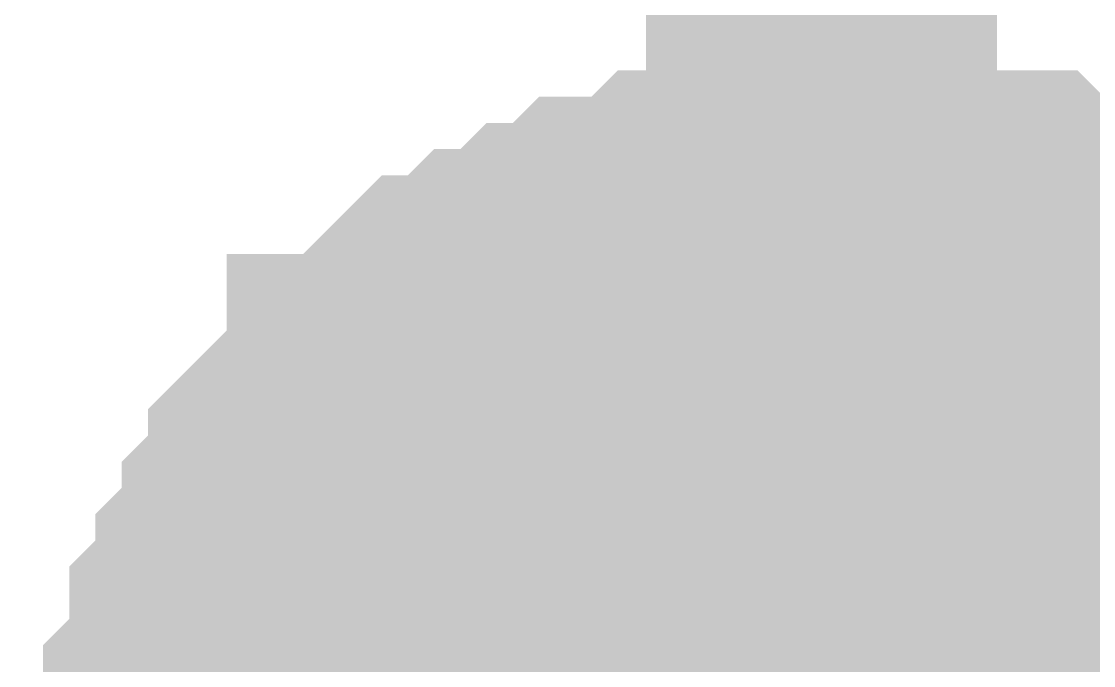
# Model space of a CAD drawing. Header units: millimetres. Extents: x 0 to 800, y 0 to 567.
# Drawn here: x 188.5 to 189.416, y 144.606 to 145.156 of the extents above; entities that cross this region are included whole.
import ezdxf

# ---------------------------------------------------------------- set-up
doc = ezdxf.new("R2010")
doc.units = ezdxf.units.MM
doc.layers.add('Sheet', color=255, linetype='Continuous')

msp = doc.modelspace()

# ---------------------------------------------------------------- linework, layer by layer
at = {"layer": 'Sheet'}
for points, const_width in [([(189.18378, 144.44964), (189.18378, 153.61074), (189.18378, 162.50305), (189.18378, 166.04205), (187.92942, 166.04205)], 0.29972), ([(188.6686, 144.44964), (188.6686, 144.47204), (188.6686, 144.49444), (188.6686, 144.53924), (188.6686, 144.56164), (188.691, 144.58404), (188.691, 144.60643), (188.691, 144.62883), (188.7134, 144.65123), (188.7134, 144.67363), (188.7358, 144.69603), (188.7358, 144.71843), (188.75819, 144.74083), (188.75819, 144.76323), (188.78059, 144.78562), (188.80299, 144.80802), (188.82539, 144.80802), (188.82539, 144.83042), (188.84779, 144.85282), (188.87019, 144.87522), (188.89259, 144.87522), (188.91499, 144.89762), (188.93739, 144.89762), (188.95979, 144.92002), (188.98219, 144.92002), (189.00459, 144.94242), (189.02698, 144.94242), (189.04938, 144.94242), (189.07178, 144.96481), (189.09418, 144.96481), (189.13898, 144.96481), (189.16138, 144.96481), (189.18378, 144.96481)], 0.29972), ([(188.6686, 144.44964), (188.6686, 144.47204), (188.6686, 144.49444), (188.6686, 144.53924), (188.6686, 144.56164), (188.691, 144.58404), (188.691, 144.60643), (188.691, 144.62883), (188.7134, 144.65123), (188.7134, 144.67363), (188.7358, 144.69603), (188.7358, 144.71843), (188.75819, 144.74083), (188.75819, 144.76323), (188.78059, 144.78562), (188.80299, 144.80802), (188.82539, 144.80802), (188.82539, 144.83042), (188.84779, 144.85282), (188.87019, 144.87522), (188.89259, 144.87522), (188.91499, 144.89762), (188.93739, 144.89762), (188.95979, 144.92002), (188.98219, 144.92002), (189.00459, 144.94242), (189.02698, 144.94242), (189.04938, 144.94242), (189.07178, 144.96481), (189.09418, 144.96481), (189.13898, 144.96481), (189.16138, 144.96481), (189.18378, 144.96481)], 0.29972), ([(188.6686, 144.44964), (188.6686, 144.47204), (188.6686, 144.49444), (188.6686, 144.53924), (188.6686, 144.56164), (188.691, 144.58404), (188.691, 144.60643), (188.691, 144.62883), (188.7134, 144.65123), (188.7134, 144.67363), (188.7358, 144.69603), (188.7358, 144.71843), (188.75819, 144.74083), (188.75819, 144.76323), (188.78059, 144.78562), (188.80299, 144.80802), (188.82539, 144.80802), (188.82539, 144.83042), (188.84779, 144.85282), (188.87019, 144.87522), (188.89259, 144.87522), (188.91499, 144.89762), (188.93739, 144.89762), (188.95979, 144.92002), (188.98219, 144.92002), (189.00459, 144.94242), (189.02698, 144.94242), (189.04938, 144.94242), (189.07178, 144.96481), (189.09418, 144.96481), (189.13898, 144.96481), (189.16138, 144.96481), (189.18378, 144.96481)], 0.29972), ([(188.6686, 144.44964), (188.6686, 144.47204), (188.6686, 144.49444), (188.6686, 144.53924), (188.6686, 144.56164), (188.691, 144.58404), (188.691, 144.60643), (188.691, 144.62883), (188.7134, 144.65123), (188.7134, 144.67363), (188.7358, 144.69603), (188.7358, 144.71843), (188.75819, 144.74083), (188.75819, 144.76323), (188.78059, 144.78562), (188.80299, 144.80802), (188.82539, 144.80802), (188.82539, 144.83042), (188.84779, 144.85282), (188.87019, 144.87522), (188.89259, 144.87522), (188.91499, 144.89762), (188.93739, 144.89762), (188.95979, 144.92002), (188.98219, 144.92002), (189.00459, 144.94242), (189.02698, 144.94242), (189.04938, 144.94242), (189.07178, 144.96481), (189.09418, 144.96481), (189.13898, 144.96481), (189.16138, 144.96481), (189.18378, 144.96481)], 0.29972), ([(188.6686, 144.44964), (188.6686, 144.47204), (188.6686, 144.49444), (188.6686, 144.53924), (188.6686, 144.56164), (188.691, 144.58404), (188.691, 144.60643), (188.691, 144.62883), (188.7134, 144.65123), (188.7134, 144.67363), (188.7358, 144.69603), (188.7358, 144.71843), (188.75819, 144.74083), (188.75819, 144.76323), (188.78059, 144.78562), (188.80299, 144.80802), (188.82539, 144.80802), (188.82539, 144.83042), (188.84779, 144.85282), (188.87019, 144.87522), (188.89259, 144.87522), (188.91499, 144.89762), (188.93739, 144.89762), (188.95979, 144.92002), (188.98219, 144.92002), (189.00459, 144.94242), (189.02698, 144.94242), (189.04938, 144.94242), (189.07178, 144.96481), (189.09418, 144.96481), (189.13898, 144.96481), (189.16138, 144.96481), (189.18378, 144.96481)], 0.29972), ([(188.6686, 144.44964), (188.6686, 144.47204), (188.6686, 144.49444), (188.6686, 144.53924), (188.6686, 144.56164), (188.691, 144.58404), (188.691, 144.60643), (188.691, 144.62883), (188.7134, 144.65123), (188.7134, 144.67363), (188.7358, 144.69603), (188.7358, 144.71843), (188.75819, 144.74083), (188.75819, 144.76323), (188.78059, 144.78562), (188.80299, 144.80802), (188.82539, 144.80802), (188.82539, 144.83042), (188.84779, 144.85282), (188.87019, 144.87522), (188.89259, 144.87522), (188.91499, 144.89762), (188.93739, 144.89762), (188.95979, 144.92002), (188.98219, 144.92002), (189.00459, 144.94242), (189.02698, 144.94242), (189.04938, 144.94242), (189.07178, 144.96481), (189.09418, 144.96481), (189.13898, 144.96481), (189.16138, 144.96481), (189.18378, 144.96481)], 0.29972), ([(188.7358, 144.44964), (188.7358, 144.47204), (188.7358, 144.49444), (188.7358, 144.53924), (188.7358, 144.56164), (188.75819, 144.58404), (188.75819, 144.60643), (188.75819, 144.62883), (188.78059, 144.65123), (188.78059, 144.67363), (188.80299, 144.69603), (188.80299, 144.71843), (188.82539, 144.74083), (188.82539, 144.76323), (188.84779, 144.78562), (188.87019, 144.80802), (188.89259, 144.80802), (188.89259, 144.83042), (188.91499, 144.85282), (188.93739, 144.87522), (188.95979, 144.87522), (188.98219, 144.89762), (189.00459, 144.89762), (189.02698, 144.92002), (189.04938, 144.92002), (189.07178, 144.94242), (189.09418, 144.94242), (189.11658, 144.94242), (189.13898, 144.96481), (189.16138, 144.96481), (189.20618, 144.96481), (189.22858, 144.96481), (189.25098, 144.96481)], 0.29972), ([(188.7358, 144.44964), (188.7358, 144.47204), (188.7358, 144.49444), (188.7358, 144.53924), (188.7358, 144.56164), (188.75819, 144.58404), (188.75819, 144.60643), (188.75819, 144.62883), (188.78059, 144.65123), (188.78059, 144.67363), (188.80299, 144.69603), (188.80299, 144.71843), (188.82539, 144.74083), (188.82539, 144.76323), (188.84779, 144.78562), (188.87019, 144.80802), (188.89259, 144.80802), (188.89259, 144.83042), (188.91499, 144.85282), (188.93739, 144.87522), (188.95979, 144.87522), (188.98219, 144.89762), (189.00459, 144.89762), (189.02698, 144.92002), (189.04938, 144.92002), (189.07178, 144.94242), (189.09418, 144.94242), (189.11658, 144.94242), (189.13898, 144.96481), (189.16138, 144.96481), (189.20618, 144.96481), (189.22858, 144.96481), (189.25098, 144.96481)], 0.29972), ([(188.7358, 144.44964), (188.7358, 144.47204), (188.7358, 144.49444), (188.7358, 144.53924), (188.7358, 144.56164), (188.75819, 144.58404), (188.75819, 144.60643), (188.75819, 144.62883), (188.78059, 144.65123), (188.78059, 144.67363), (188.80299, 144.69603), (188.80299, 144.71843), (188.82539, 144.74083), (188.82539, 144.76323), (188.84779, 144.78562), (188.87019, 144.80802), (188.89259, 144.80802), (188.89259, 144.83042), (188.91499, 144.85282), (188.93739, 144.87522), (188.95979, 144.87522), (188.98219, 144.89762), (189.00459, 144.89762), (189.02698, 144.92002), (189.04938, 144.92002), (189.07178, 144.94242), (189.09418, 144.94242), (189.11658, 144.94242), (189.13898, 144.96481), (189.16138, 144.96481), (189.20618, 144.96481), (189.22858, 144.96481), (189.25098, 144.96481)], 0.29972), ([(188.7358, 144.44964), (188.7358, 144.47204), (188.7358, 144.49444), (188.7358, 144.53924), (188.7358, 144.56164), (188.75819, 144.58404), (188.75819, 144.60643), (188.75819, 144.62883), (188.78059, 144.65123), (188.78059, 144.67363), (188.80299, 144.69603), (188.80299, 144.71843), (188.82539, 144.74083), (188.82539, 144.76323), (188.84779, 144.78562), (188.87019, 144.80802), (188.89259, 144.80802), (188.89259, 144.83042), (188.91499, 144.85282), (188.93739, 144.87522), (188.95979, 144.87522), (188.98219, 144.89762), (189.00459, 144.89762), (189.02698, 144.92002), (189.04938, 144.92002), (189.07178, 144.94242), (189.09418, 144.94242), (189.11658, 144.94242), (189.13898, 144.96481), (189.16138, 144.96481), (189.20618, 144.96481), (189.22858, 144.96481), (189.25098, 144.96481)], 0.29972), ([(188.7358, 144.44964), (188.7358, 144.47204), (188.7358, 144.49444), (188.7358, 144.53924), (188.7358, 144.56164), (188.75819, 144.58404), (188.75819, 144.60643), (188.75819, 144.62883), (188.78059, 144.65123), (188.78059, 144.67363), (188.80299, 144.69603), (188.80299, 144.71843), (188.82539, 144.74083), (188.82539, 144.76323), (188.84779, 144.78562), (188.87019, 144.80802), (188.89259, 144.80802), (188.89259, 144.83042), (188.91499, 144.85282), (188.93739, 144.87522), (188.95979, 144.87522), (188.98219, 144.89762), (189.00459, 144.89762), (189.02698, 144.92002), (189.04938, 144.92002), (189.07178, 144.94242), (189.09418, 144.94242), (189.11658, 144.94242), (189.13898, 144.96481), (189.16138, 144.96481), (189.20618, 144.96481), (189.22858, 144.96481), (189.25098, 144.96481)], 0.29972), ([(188.7358, 144.44964), (188.7358, 144.47204), (188.7358, 144.49444), (188.7358, 144.53924), (188.7358, 144.56164), (188.75819, 144.58404), (188.75819, 144.60643), (188.75819, 144.62883), (188.78059, 144.65123), (188.78059, 144.67363), (188.80299, 144.69603), (188.80299, 144.71843), (188.82539, 144.74083), (188.82539, 144.76323), (188.84779, 144.78562), (188.87019, 144.80802), (188.89259, 144.80802), (188.89259, 144.83042), (188.91499, 144.85282), (188.93739, 144.87522), (188.95979, 144.87522), (188.98219, 144.89762), (189.00459, 144.89762), (189.02698, 144.92002), (189.04938, 144.92002), (189.07178, 144.94242), (189.09418, 144.94242), (189.11658, 144.94242), (189.13898, 144.96481), (189.16138, 144.96481), (189.20618, 144.96481), (189.22858, 144.96481), (189.25098, 144.96481)], 0.29972), ([(188.7358, 144.44964), (188.7358, 144.47204), (188.7358, 144.49444), (188.7358, 144.53924), (188.7358, 144.56164), (188.75819, 144.58404), (188.75819, 144.60643), (188.75819, 144.62883), (188.78059, 144.65123), (188.78059, 144.67363), (188.80299, 144.69603), (188.80299, 144.71843), (188.82539, 144.74083), (188.82539, 144.76323), (188.84779, 144.78562), (188.87019, 144.80802), (188.89259, 144.80802), (188.89259, 144.83042), (188.91499, 144.85282), (188.93739, 144.87522), (188.95979, 144.87522), (188.98219, 144.89762), (189.00459, 144.89762), (189.02698, 144.92002), (189.04938, 144.92002), (189.07178, 144.94242), (189.09418, 144.94242), (189.11658, 144.94242), (189.13898, 144.96481), (189.16138, 144.96481), (189.20618, 144.96481), (189.22858, 144.96481), (189.25098, 144.96481)], 0.29972), ([(188.7358, 144.44964), (188.7358, 144.47204), (188.7358, 144.49444), (188.7358, 144.53924), (188.7358, 144.56164), (188.75819, 144.58404), (188.75819, 144.60643), (188.75819, 144.62883), (188.78059, 144.65123), (188.78059, 144.67363), (188.80299, 144.69603), (188.80299, 144.71843), (188.82539, 144.74083), (188.82539, 144.76323), (188.84779, 144.78562), (188.87019, 144.80802), (188.89259, 144.80802), (188.89259, 144.83042), (188.91499, 144.85282), (188.93739, 144.87522), (188.95979, 144.87522), (188.98219, 144.89762), (189.00459, 144.89762), (189.02698, 144.92002), (189.04938, 144.92002), (189.07178, 144.94242), (189.09418, 144.94242), (189.11658, 144.94242), (189.13898, 144.96481), (189.16138, 144.96481), (189.20618, 144.96481), (189.22858, 144.96481), (189.25098, 144.96481)], 0.29972), ([(189.18378, 144.96481), (189.18378, 144.96481)], 0.29972), ([(189.18378, 144.96481), (189.20618, 144.96481), (189.22858, 144.96481), (189.25098, 144.96481), (189.27338, 144.96481), (189.29578, 144.94242), (189.31817, 144.94242), (189.36297, 144.94242), (189.36297, 144.92002), (189.38537, 144.92002), (189.40777, 144.89762), (189.43017, 144.89762), (189.45257, 144.87522), (189.47497, 144.87522), (189.49737, 144.85282), (189.51977, 144.83042), (189.54217, 144.80802), (189.54217, 144.80802), (189.56457, 144.78562), (189.58697, 144.76323)], 0.29972), ([(189.18378, 144.96481), (189.18378, 144.96481)], 0.29972), ([(189.18378, 144.96481), (189.20618, 144.96481), (189.22858, 144.96481), (189.25098, 144.96481), (189.27338, 144.96481), (189.29578, 144.94242), (189.31817, 144.94242), (189.36297, 144.94242), (189.36297, 144.92002), (189.38537, 144.92002), (189.40777, 144.89762), (189.43017, 144.89762), (189.45257, 144.87522), (189.47497, 144.87522), (189.49737, 144.85282), (189.51977, 144.83042), (189.54217, 144.80802), (189.54217, 144.80802), (189.56457, 144.78562), (189.58697, 144.76323)], 0.29972), ([(189.18378, 144.96481), (189.18378, 144.96481)], 0.29972), ([(189.18378, 144.96481), (189.20618, 144.96481), (189.22858, 144.96481), (189.25098, 144.96481), (189.27338, 144.96481), (189.29578, 144.94242), (189.31817, 144.94242), (189.36297, 144.94242), (189.36297, 144.92002), (189.38537, 144.92002), (189.40777, 144.89762), (189.43017, 144.89762), (189.45257, 144.87522), (189.47497, 144.87522), (189.49737, 144.85282), (189.51977, 144.83042), (189.54217, 144.80802), (189.54217, 144.80802), (189.56457, 144.78562), (189.58697, 144.76323)], 0.29972), ([(189.18378, 144.96481), (189.18378, 144.96481)], 0.29972), ([(189.18378, 144.96481), (189.20618, 144.96481), (189.22858, 144.96481), (189.25098, 144.96481), (189.27338, 144.96481), (189.29578, 144.94242), (189.31817, 144.94242), (189.36297, 144.94242), (189.36297, 144.92002), (189.38537, 144.92002), (189.40777, 144.89762), (189.43017, 144.89762), (189.45257, 144.87522), (189.47497, 144.87522), (189.49737, 144.85282), (189.51977, 144.83042), (189.54217, 144.80802), (189.54217, 144.80802), (189.56457, 144.78562), (189.58697, 144.76323)], 0.29972), ([(189.18378, 144.96481), (189.18378, 144.96481)], 0.29972), ([(189.18378, 144.96481), (189.20618, 144.96481), (189.22858, 144.96481), (189.25098, 144.96481), (189.27338, 144.96481), (189.29578, 144.94242), (189.31817, 144.94242), (189.36297, 144.94242), (189.36297, 144.92002), (189.38537, 144.92002), (189.40777, 144.89762), (189.43017, 144.89762), (189.45257, 144.87522), (189.47497, 144.87522), (189.49737, 144.85282), (189.51977, 144.83042), (189.54217, 144.80802), (189.54217, 144.80802), (189.56457, 144.78562), (189.58697, 144.76323)], 0.29972), ([(189.18378, 144.96481), (189.18378, 144.96481)], 0.29972), ([(189.18378, 144.96481), (189.20618, 144.96481), (189.22858, 144.96481), (189.25098, 144.96481), (189.27338, 144.96481), (189.29578, 144.94242), (189.31817, 144.94242), (189.36297, 144.94242), (189.36297, 144.92002), (189.38537, 144.92002), (189.40777, 144.89762), (189.43017, 144.89762), (189.45257, 144.87522), (189.47497, 144.87522), (189.49737, 144.85282), (189.51977, 144.83042), (189.54217, 144.80802), (189.54217, 144.80802), (189.56457, 144.78562), (189.58697, 144.76323)], 0.29972), ([(189.25098, 144.96481), (189.25098, 144.96481)], 0.29972), ([(189.25098, 144.96481), (189.27338, 144.96481), (189.29578, 144.96481), (189.31817, 144.96481), (189.34057, 144.96481), (189.38537, 144.94242), (189.40777, 144.94242), (189.43017, 144.94242), (189.45257, 144.92002), (189.47497, 144.92002), (189.49737, 144.89762), (189.51977, 144.89762), (189.54217, 144.87522), (189.54217, 144.87522), (189.56457, 144.85282), (189.58697, 144.83042)], 0.29972), ([(189.25098, 144.96481), (189.25098, 144.96481)], 0.29972), ([(189.25098, 144.96481), (189.27338, 144.96481), (189.29578, 144.96481), (189.31817, 144.96481), (189.34057, 144.96481), (189.36297, 144.94242), (189.38537, 144.94242), (189.43017, 144.94242), (189.45257, 144.92002), (189.45257, 144.92002), (189.47497, 144.89762), (189.49737, 144.89762), (189.51977, 144.87522), (189.54217, 144.87522), (189.56457, 144.85282), (189.58697, 144.83042)], 0.29972), ([(189.25098, 144.96481), (189.25098, 144.96481)], 0.29972), ([(189.25098, 144.96481), (189.27338, 144.96481), (189.29578, 144.96481), (189.31817, 144.96481), (189.34057, 144.96481), (189.38537, 144.94242), (189.40777, 144.94242), (189.43017, 144.94242), (189.45257, 144.92002), (189.47497, 144.92002), (189.49737, 144.89762), (189.51977, 144.89762), (189.54217, 144.87522), (189.54217, 144.87522), (189.56457, 144.85282), (189.58697, 144.83042)], 0.29972), ([(189.25098, 144.96481), (189.25098, 144.96481)], 0.29972), ([(189.25098, 144.96481), (189.27338, 144.96481), (189.29578, 144.96481), (189.31817, 144.96481), (189.34057, 144.96481), (189.36297, 144.94242), (189.38537, 144.94242), (189.43017, 144.94242), (189.45257, 144.92002), (189.45257, 144.92002), (189.47497, 144.89762), (189.49737, 144.89762), (189.51977, 144.87522), (189.54217, 144.87522), (189.56457, 144.85282), (189.58697, 144.83042)], 0.29972), ([(189.25098, 144.96481), (189.25098, 144.96481)], 0.29972), ([(189.25098, 144.96481), (189.27338, 144.96481), (189.29578, 144.96481), (189.31817, 144.96481), (189.34057, 144.96481), (189.38537, 144.94242), (189.40777, 144.94242), (189.43017, 144.94242), (189.45257, 144.92002), (189.47497, 144.92002), (189.49737, 144.89762), (189.51977, 144.89762), (189.54217, 144.87522), (189.54217, 144.87522), (189.56457, 144.85282), (189.58697, 144.83042)], 0.29972), ([(189.25098, 144.96481), (189.25098, 144.96481)], 0.29972), ([(189.25098, 144.96481), (189.27338, 144.96481), (189.29578, 144.96481), (189.31817, 144.96481), (189.34057, 144.96481), (189.36297, 144.94242), (189.38537, 144.94242), (189.43017, 144.94242), (189.45257, 144.92002), (189.45257, 144.92002), (189.47497, 144.89762), (189.49737, 144.89762), (189.51977, 144.87522), (189.54217, 144.87522), (189.56457, 144.85282), (189.58697, 144.83042)], 0.29972), ([(189.25098, 144.96481), (189.25098, 144.96481)], 0.29972), ([(189.25098, 144.96481), (189.27338, 144.96481), (189.29578, 144.96481), (189.31817, 144.96481), (189.34057, 144.96481), (189.38537, 144.94242), (189.40777, 144.94242), (189.43017, 144.94242), (189.45257, 144.92002), (189.47497, 144.92002), (189.49737, 144.89762), (189.51977, 144.89762), (189.54217, 144.87522), (189.54217, 144.87522), (189.56457, 144.85282), (189.58697, 144.83042)], 0.29972), ([(189.25098, 144.96481), (189.25098, 144.96481)], 0.29972), ([(189.25098, 144.96481), (189.27338, 144.96481), (189.29578, 144.96481), (189.31817, 144.96481), (189.34057, 144.96481), (189.36297, 144.94242), (189.38537, 144.94242), (189.43017, 144.94242), (189.45257, 144.92002), (189.45257, 144.92002), (189.47497, 144.89762), (189.49737, 144.89762), (189.51977, 144.87522), (189.54217, 144.87522), (189.56457, 144.85282), (189.58697, 144.83042)], 0.29972), ([(188.7358, 144.44964), (188.7358, 144.47204), (188.7358, 144.49444), (188.75819, 144.51684), (188.75819, 144.53924), (188.75819, 144.58404), (188.78059, 144.60643), (188.78059, 144.60643), (188.80299, 144.62883), (188.80299, 144.65123), (188.82539, 144.67363), (188.82539, 144.69603), (188.84779, 144.71843), (188.87019, 144.74083), (188.89259, 144.74083), (188.89259, 144.76323), (188.91499, 144.78562), (188.93739, 144.80802), (188.95979, 144.80802), (188.98219, 144.83042), (189.00459, 144.83042), (189.02698, 144.85282), (189.04938, 144.85282), (189.07178, 144.87522), (189.09418, 144.87522), (189.11658, 144.87522), (189.13898, 144.89762), (189.16138, 144.89762), (189.20618, 144.89762), (189.22858, 144.89762), (189.25098, 144.89762)], 0.29972), ([(188.7358, 144.44964), (188.7358, 144.47204), (188.7358, 144.49444), (188.75819, 144.51684), (188.75819, 144.53924), (188.75819, 144.58404), (188.78059, 144.60643), (188.78059, 144.60643), (188.80299, 144.62883), (188.80299, 144.65123), (188.82539, 144.67363), (188.82539, 144.69603), (188.84779, 144.71843), (188.87019, 144.74083), (188.89259, 144.74083), (188.89259, 144.76323), (188.91499, 144.78562), (188.93739, 144.80802), (188.95979, 144.80802), (188.98219, 144.83042), (189.00459, 144.83042), (189.02698, 144.85282), (189.04938, 144.85282), (189.07178, 144.87522), (189.09418, 144.87522), (189.11658, 144.87522), (189.13898, 144.89762), (189.16138, 144.89762), (189.20618, 144.89762), (189.22858, 144.89762), (189.25098, 144.89762)], 0.29972), ([(189.25098, 144.89762), (189.25098, 144.89762)], 0.29972), ([(189.25098, 144.89762), (189.27338, 144.89762), (189.29578, 144.89762), (189.31817, 144.89762), (189.34057, 144.89762), (189.38537, 144.87522), (189.40777, 144.87522), (189.43017, 144.87522), (189.45257, 144.85282), (189.47497, 144.85282), (189.49737, 144.83042), (189.51977, 144.83042), (189.54217, 144.80802), (189.54217, 144.80802), (189.56457, 144.78562), (189.58697, 144.76323)], 0.29972), ([(189.25098, 144.89762), (189.25098, 144.89762)], 0.29972), ([(189.25098, 144.89762), (189.27338, 144.89762), (189.29578, 144.89762), (189.31817, 144.89762), (189.34057, 144.89762), (189.38537, 144.87522), (189.40777, 144.87522), (189.43017, 144.87522), (189.45257, 144.85282), (189.47497, 144.85282), (189.49737, 144.83042), (189.51977, 144.83042), (189.54217, 144.80802), (189.54217, 144.80802), (189.56457, 144.78562), (189.58697, 144.76323)], 0.29972), ([(188.6686, 144.53924), (188.6686, 144.56164), (188.691, 144.58404), (188.691, 144.60643), (188.691, 144.62883), (188.7134, 144.65123), (188.7134, 144.67363), (188.7358, 144.69603), (188.7358, 144.71843), (188.75819, 144.74083), (188.75819, 144.76323), (188.78059, 144.78562), (188.80299, 144.80802), (188.82539, 144.80802), (188.82539, 144.83042), (188.84779, 144.85282), (188.87019, 144.87522), (188.89259, 144.87522), (188.91499, 144.89762), (188.93739, 144.89762), (188.95979, 144.92002), (188.98219, 144.92002), (189.00459, 144.94242), (189.02698, 144.94242), (189.04938, 144.94242), (189.07178, 144.96481), (189.09418, 144.96481), (189.13898, 144.96481), (189.16138, 144.96481), (189.18378, 144.96481)], 0.09906), ([(188.6686, 144.53924), (188.6686, 144.56164), (188.691, 144.58404), (188.691, 144.60643), (188.691, 144.62883), (188.7134, 144.65123), (188.7134, 144.67363), (188.7358, 144.69603), (188.7358, 144.71843), (188.75819, 144.74083), (188.75819, 144.76323), (188.78059, 144.78562), (188.80299, 144.80802), (188.82539, 144.80802), (188.82539, 144.83042), (188.84779, 144.85282), (188.87019, 144.87522), (188.89259, 144.87522), (188.91499, 144.89762), (188.93739, 144.89762), (188.95979, 144.92002), (188.98219, 144.92002), (189.00459, 144.94242), (189.02698, 144.94242), (189.04938, 144.94242), (189.07178, 144.96481), (189.09418, 144.96481), (189.13898, 144.96481), (189.16138, 144.96481), (189.18378, 144.96481)], 0.09906), ([(188.6686, 144.53924), (188.6686, 144.56164), (188.691, 144.58404), (188.691, 144.60643), (188.691, 144.62883), (188.7134, 144.65123), (188.7134, 144.67363), (188.7358, 144.69603), (188.7358, 144.71843), (188.75819, 144.74083), (188.75819, 144.76323), (188.78059, 144.78562), (188.80299, 144.80802), (188.82539, 144.80802), (188.82539, 144.83042), (188.84779, 144.85282), (188.87019, 144.87522), (188.89259, 144.87522), (188.91499, 144.89762), (188.93739, 144.89762), (188.95979, 144.92002), (188.98219, 144.92002), (189.00459, 144.94242), (189.02698, 144.94242), (189.04938, 144.94242), (189.07178, 144.96481), (189.09418, 144.96481), (189.13898, 144.96481), (189.16138, 144.96481), (189.18378, 144.96481)], 0.09906), ([(188.6686, 144.53924), (188.6686, 144.56164), (188.691, 144.58404), (188.691, 144.60643), (188.691, 144.62883), (188.7134, 144.65123), (188.7134, 144.67363), (188.7358, 144.69603), (188.7358, 144.71843), (188.75819, 144.74083), (188.75819, 144.76323), (188.78059, 144.78562), (188.80299, 144.80802), (188.82539, 144.80802), (188.82539, 144.83042), (188.84779, 144.85282), (188.87019, 144.87522), (188.89259, 144.87522), (188.91499, 144.89762), (188.93739, 144.89762), (188.95979, 144.92002), (188.98219, 144.92002), (189.00459, 144.94242), (189.02698, 144.94242), (189.04938, 144.94242), (189.07178, 144.96481), (189.09418, 144.96481), (189.13898, 144.96481), (189.16138, 144.96481), (189.18378, 144.96481)], 0.09906), ([(188.6686, 144.53924), (188.6686, 144.56164), (188.691, 144.58404), (188.691, 144.60643), (188.691, 144.62883), (188.7134, 144.65123), (188.7134, 144.67363), (188.7358, 144.69603), (188.7358, 144.71843), (188.75819, 144.74083), (188.75819, 144.76323), (188.78059, 144.78562), (188.80299, 144.80802), (188.82539, 144.80802), (188.82539, 144.83042), (188.84779, 144.85282), (188.87019, 144.87522), (188.89259, 144.87522), (188.91499, 144.89762), (188.93739, 144.89762), (188.95979, 144.92002), (188.98219, 144.92002), (189.00459, 144.94242), (189.02698, 144.94242), (189.04938, 144.94242), (189.07178, 144.96481), (189.09418, 144.96481), (189.13898, 144.96481), (189.16138, 144.96481), (189.18378, 144.96481)], 0.09906), ([(188.6686, 144.53924), (188.6686, 144.56164), (188.691, 144.58404), (188.691, 144.60643), (188.691, 144.62883), (188.7134, 144.65123), (188.7134, 144.67363), (188.7358, 144.69603), (188.7358, 144.71843), (188.75819, 144.74083), (188.75819, 144.76323), (188.78059, 144.78562), (188.80299, 144.80802), (188.82539, 144.80802), (188.82539, 144.83042), (188.84779, 144.85282), (188.87019, 144.87522), (188.89259, 144.87522), (188.91499, 144.89762), (188.93739, 144.89762), (188.95979, 144.92002), (188.98219, 144.92002), (189.00459, 144.94242), (189.02698, 144.94242), (189.04938, 144.94242), (189.07178, 144.96481), (189.09418, 144.96481), (189.13898, 144.96481), (189.16138, 144.96481), (189.18378, 144.96481)], 0.09906), ([(188.7358, 144.53924), (188.7358, 144.56164), (188.75819, 144.58404), (188.75819, 144.60643), (188.75819, 144.62883), (188.78059, 144.65123), (188.78059, 144.67363), (188.80299, 144.69603), (188.80299, 144.71843), (188.82539, 144.74083), (188.82539, 144.76323), (188.84779, 144.78562), (188.87019, 144.80802), (188.89259, 144.80802), (188.89259, 144.83042), (188.91499, 144.85282), (188.93739, 144.87522), (188.95979, 144.87522), (188.98219, 144.89762), (189.00459, 144.89762), (189.02698, 144.92002), (189.04938, 144.92002), (189.07178, 144.94242), (189.09418, 144.94242), (189.11658, 144.94242), (189.13898, 144.96481), (189.16138, 144.96481), (189.20618, 144.96481), (189.22858, 144.96481), (189.25098, 144.96481)], 0.09906), ([(188.7358, 144.53924), (188.7358, 144.56164), (188.75819, 144.58404), (188.75819, 144.60643), (188.75819, 144.62883), (188.78059, 144.65123), (188.78059, 144.67363), (188.80299, 144.69603), (188.80299, 144.71843), (188.82539, 144.74083), (188.82539, 144.76323), (188.84779, 144.78562), (188.87019, 144.80802), (188.89259, 144.80802), (188.89259, 144.83042), (188.91499, 144.85282), (188.93739, 144.87522), (188.95979, 144.87522), (188.98219, 144.89762), (189.00459, 144.89762), (189.02698, 144.92002), (189.04938, 144.92002), (189.07178, 144.94242), (189.09418, 144.94242), (189.11658, 144.94242), (189.13898, 144.96481), (189.16138, 144.96481), (189.20618, 144.96481), (189.22858, 144.96481), (189.25098, 144.96481)], 0.09906), ([(188.7358, 144.53924), (188.7358, 144.56164), (188.75819, 144.58404), (188.75819, 144.60643), (188.75819, 144.62883), (188.78059, 144.65123), (188.78059, 144.67363), (188.80299, 144.69603), (188.80299, 144.71843), (188.82539, 144.74083), (188.82539, 144.76323), (188.84779, 144.78562), (188.87019, 144.80802), (188.89259, 144.80802), (188.89259, 144.83042), (188.91499, 144.85282), (188.93739, 144.87522), (188.95979, 144.87522), (188.98219, 144.89762), (189.00459, 144.89762), (189.02698, 144.92002), (189.04938, 144.92002), (189.07178, 144.94242), (189.09418, 144.94242), (189.11658, 144.94242), (189.13898, 144.96481), (189.16138, 144.96481), (189.20618, 144.96481), (189.22858, 144.96481), (189.25098, 144.96481)], 0.09906), ([(188.7358, 144.53924), (188.7358, 144.56164), (188.75819, 144.58404), (188.75819, 144.60643), (188.75819, 144.62883), (188.78059, 144.65123), (188.78059, 144.67363), (188.80299, 144.69603), (188.80299, 144.71843), (188.82539, 144.74083), (188.82539, 144.76323), (188.84779, 144.78562), (188.87019, 144.80802), (188.89259, 144.80802), (188.89259, 144.83042), (188.91499, 144.85282), (188.93739, 144.87522), (188.95979, 144.87522), (188.98219, 144.89762), (189.00459, 144.89762), (189.02698, 144.92002), (189.04938, 144.92002), (189.07178, 144.94242), (189.09418, 144.94242), (189.11658, 144.94242), (189.13898, 144.96481), (189.16138, 144.96481), (189.20618, 144.96481), (189.22858, 144.96481), (189.25098, 144.96481)], 0.09906), ([(188.7358, 144.53924), (188.7358, 144.56164), (188.75819, 144.58404), (188.75819, 144.60643), (188.75819, 144.62883), (188.78059, 144.65123), (188.78059, 144.67363), (188.80299, 144.69603), (188.80299, 144.71843), (188.82539, 144.74083), (188.82539, 144.76323), (188.84779, 144.78562), (188.87019, 144.80802), (188.89259, 144.80802), (188.89259, 144.83042), (188.91499, 144.85282), (188.93739, 144.87522), (188.95979, 144.87522), (188.98219, 144.89762), (189.00459, 144.89762), (189.02698, 144.92002), (189.04938, 144.92002), (189.07178, 144.94242), (189.09418, 144.94242), (189.11658, 144.94242), (189.13898, 144.96481), (189.16138, 144.96481), (189.20618, 144.96481), (189.22858, 144.96481), (189.25098, 144.96481)], 0.09906), ([(188.7358, 144.53924), (188.7358, 144.56164), (188.75819, 144.58404), (188.75819, 144.60643), (188.75819, 144.62883), (188.78059, 144.65123), (188.78059, 144.67363), (188.80299, 144.69603), (188.80299, 144.71843), (188.82539, 144.74083), (188.82539, 144.76323), (188.84779, 144.78562), (188.87019, 144.80802), (188.89259, 144.80802), (188.89259, 144.83042), (188.91499, 144.85282), (188.93739, 144.87522), (188.95979, 144.87522), (188.98219, 144.89762), (189.00459, 144.89762), (189.02698, 144.92002), (189.04938, 144.92002), (189.07178, 144.94242), (189.09418, 144.94242), (189.11658, 144.94242), (189.13898, 144.96481), (189.16138, 144.96481), (189.20618, 144.96481), (189.22858, 144.96481), (189.25098, 144.96481)], 0.09906), ([(188.7358, 144.53924), (188.7358, 144.56164), (188.75819, 144.58404), (188.75819, 144.60643), (188.75819, 144.62883), (188.78059, 144.65123), (188.78059, 144.67363), (188.80299, 144.69603), (188.80299, 144.71843), (188.82539, 144.74083), (188.82539, 144.76323), (188.84779, 144.78562), (188.87019, 144.80802), (188.89259, 144.80802), (188.89259, 144.83042), (188.91499, 144.85282), (188.93739, 144.87522), (188.95979, 144.87522), (188.98219, 144.89762), (189.00459, 144.89762), (189.02698, 144.92002), (189.04938, 144.92002), (189.07178, 144.94242), (189.09418, 144.94242), (189.11658, 144.94242), (189.13898, 144.96481), (189.16138, 144.96481), (189.20618, 144.96481), (189.22858, 144.96481), (189.25098, 144.96481)], 0.09906), ([(188.7358, 144.53924), (188.7358, 144.56164), (188.75819, 144.58404), (188.75819, 144.60643), (188.75819, 144.62883), (188.78059, 144.65123), (188.78059, 144.67363), (188.80299, 144.69603), (188.80299, 144.71843), (188.82539, 144.74083), (188.82539, 144.76323), (188.84779, 144.78562), (188.87019, 144.80802), (188.89259, 144.80802), (188.89259, 144.83042), (188.91499, 144.85282), (188.93739, 144.87522), (188.95979, 144.87522), (188.98219, 144.89762), (189.00459, 144.89762), (189.02698, 144.92002), (189.04938, 144.92002), (189.07178, 144.94242), (189.09418, 144.94242), (189.11658, 144.94242), (189.13898, 144.96481), (189.16138, 144.96481), (189.20618, 144.96481), (189.22858, 144.96481), (189.25098, 144.96481)], 0.09906), ([(189.18378, 144.96481), (189.18378, 144.96481)], 0.09906), ([(189.18378, 144.96481), (189.20618, 144.96481), (189.22858, 144.96481), (189.25098, 144.96481), (189.27338, 144.96481), (189.29578, 144.94242), (189.31817, 144.94242), (189.36297, 144.94242), (189.36297, 144.92002), (189.38537, 144.92002), (189.40777, 144.89762), (189.43017, 144.89762), (189.45257, 144.87522), (189.47497, 144.87522)], 0.09906), ([(189.18378, 144.96481), (189.18378, 144.96481)], 0.09906), ([(189.18378, 144.96481), (189.20618, 144.96481), (189.22858, 144.96481), (189.25098, 144.96481), (189.27338, 144.96481), (189.29578, 144.94242), (189.31817, 144.94242), (189.36297, 144.94242), (189.36297, 144.92002), (189.38537, 144.92002), (189.40777, 144.89762), (189.43017, 144.89762), (189.45257, 144.87522), (189.47497, 144.87522)], 0.09906), ([(189.18378, 144.96481), (189.18378, 144.96481)], 0.09906), ([(189.18378, 144.96481), (189.20618, 144.96481), (189.22858, 144.96481), (189.25098, 144.96481), (189.27338, 144.96481), (189.29578, 144.94242), (189.31817, 144.94242), (189.36297, 144.94242), (189.36297, 144.92002), (189.38537, 144.92002), (189.40777, 144.89762), (189.43017, 144.89762), (189.45257, 144.87522), (189.47497, 144.87522)], 0.09906), ([(189.18378, 144.96481), (189.18378, 144.96481)], 0.09906), ([(189.18378, 144.96481), (189.20618, 144.96481), (189.22858, 144.96481), (189.25098, 144.96481), (189.27338, 144.96481), (189.29578, 144.94242), (189.31817, 144.94242), (189.36297, 144.94242), (189.36297, 144.92002), (189.38537, 144.92002), (189.40777, 144.89762), (189.43017, 144.89762), (189.45257, 144.87522), (189.47497, 144.87522)], 0.09906), ([(189.18378, 144.96481), (189.18378, 144.96481)], 0.09906), ([(189.18378, 144.96481), (189.20618, 144.96481), (189.22858, 144.96481), (189.25098, 144.96481), (189.27338, 144.96481), (189.29578, 144.94242), (189.31817, 144.94242), (189.36297, 144.94242), (189.36297, 144.92002), (189.38537, 144.92002), (189.40777, 144.89762), (189.43017, 144.89762), (189.45257, 144.87522), (189.47497, 144.87522)], 0.09906), ([(189.18378, 144.96481), (189.18378, 144.96481)], 0.09906), ([(189.18378, 144.96481), (189.20618, 144.96481), (189.22858, 144.96481), (189.25098, 144.96481), (189.27338, 144.96481), (189.29578, 144.94242), (189.31817, 144.94242), (189.36297, 144.94242), (189.36297, 144.92002), (189.38537, 144.92002), (189.40777, 144.89762), (189.43017, 144.89762), (189.45257, 144.87522), (189.47497, 144.87522)], 0.09906), ([(189.25098, 144.96481), (189.25098, 144.96481)], 0.09906), ([(189.25098, 144.96481), (189.27338, 144.96481), (189.29578, 144.96481), (189.31817, 144.96481), (189.34057, 144.96481), (189.38537, 144.94242), (189.40777, 144.94242), (189.43017, 144.94242), (189.45257, 144.92002), (189.47497, 144.92002)], 0.09906), ([(189.25098, 144.96481), (189.25098, 144.96481)], 0.09906), ([(189.25098, 144.96481), (189.27338, 144.96481), (189.29578, 144.96481), (189.31817, 144.96481), (189.34057, 144.96481), (189.36297, 144.94242), (189.38537, 144.94242), (189.43017, 144.94242), (189.45257, 144.92002), (189.45257, 144.92002), (189.47497, 144.89762)], 0.09906), ([(189.25098, 144.96481), (189.25098, 144.96481)], 0.09906), ([(189.25098, 144.96481), (189.27338, 144.96481), (189.29578, 144.96481), (189.31817, 144.96481), (189.34057, 144.96481), (189.38537, 144.94242), (189.40777, 144.94242), (189.43017, 144.94242), (189.45257, 144.92002), (189.47497, 144.92002)], 0.09906), ([(189.25098, 144.96481), (189.25098, 144.96481)], 0.09906), ([(189.25098, 144.96481), (189.27338, 144.96481), (189.29578, 144.96481), (189.31817, 144.96481), (189.34057, 144.96481), (189.36297, 144.94242), (189.38537, 144.94242), (189.43017, 144.94242), (189.45257, 144.92002), (189.45257, 144.92002), (189.47497, 144.89762)], 0.09906), ([(189.25098, 144.96481), (189.25098, 144.96481)], 0.09906), ([(189.25098, 144.96481), (189.27338, 144.96481), (189.29578, 144.96481), (189.31817, 144.96481), (189.34057, 144.96481), (189.38537, 144.94242), (189.40777, 144.94242), (189.43017, 144.94242), (189.45257, 144.92002), (189.47497, 144.92002)], 0.09906), ([(189.25098, 144.96481), (189.25098, 144.96481)], 0.09906), ([(189.25098, 144.96481), (189.27338, 144.96481), (189.29578, 144.96481), (189.31817, 144.96481), (189.34057, 144.96481), (189.36297, 144.94242), (189.38537, 144.94242), (189.43017, 144.94242), (189.45257, 144.92002), (189.45257, 144.92002), (189.47497, 144.89762)], 0.09906), ([(189.25098, 144.96481), (189.25098, 144.96481)], 0.09906), ([(189.25098, 144.96481), (189.27338, 144.96481), (189.29578, 144.96481), (189.31817, 144.96481), (189.34057, 144.96481), (189.38537, 144.94242), (189.40777, 144.94242), (189.43017, 144.94242), (189.45257, 144.92002), (189.47497, 144.92002)], 0.09906), ([(189.25098, 144.96481), (189.25098, 144.96481)], 0.09906), ([(189.25098, 144.96481), (189.27338, 144.96481), (189.29578, 144.96481), (189.31817, 144.96481), (189.34057, 144.96481), (189.36297, 144.94242), (189.38537, 144.94242), (189.43017, 144.94242), (189.45257, 144.92002), (189.45257, 144.92002), (189.47497, 144.89762)], 0.09906), ([(188.75819, 144.53924), (188.75819, 144.58404), (188.78059, 144.60643), (188.78059, 144.60643), (188.80299, 144.62883), (188.80299, 144.65123), (188.82539, 144.67363), (188.82539, 144.69603), (188.84779, 144.71843), (188.87019, 144.74083), (188.89259, 144.74083), (188.89259, 144.76323), (188.91499, 144.78562), (188.93739, 144.80802), (188.95979, 144.80802), (188.98219, 144.83042), (189.00459, 144.83042), (189.02698, 144.85282), (189.04938, 144.85282), (189.07178, 144.87522), (189.09418, 144.87522), (189.11658, 144.87522), (189.13898, 144.89762), (189.16138, 144.89762), (189.20618, 144.89762), (189.22858, 144.89762), (189.25098, 144.89762)], 0.09906), ([(188.75819, 144.53924), (188.75819, 144.58404), (188.78059, 144.60643), (188.78059, 144.60643), (188.80299, 144.62883), (188.80299, 144.65123), (188.82539, 144.67363), (188.82539, 144.69603), (188.84779, 144.71843), (188.87019, 144.74083), (188.89259, 144.74083), (188.89259, 144.76323), (188.91499, 144.78562), (188.93739, 144.80802), (188.95979, 144.80802), (188.98219, 144.83042), (189.00459, 144.83042), (189.02698, 144.85282), (189.04938, 144.85282), (189.07178, 144.87522), (189.09418, 144.87522), (189.11658, 144.87522), (189.13898, 144.89762), (189.16138, 144.89762), (189.20618, 144.89762), (189.22858, 144.89762), (189.25098, 144.89762)], 0.09906), ([(189.25098, 144.89762), (189.25098, 144.89762)], 0.09906), ([(189.25098, 144.89762), (189.27338, 144.89762), (189.29578, 144.89762), (189.31817, 144.89762), (189.34057, 144.89762), (189.38537, 144.87522), (189.40777, 144.87522), (189.43017, 144.87522), (189.45257, 144.85282), (189.47497, 144.85282)], 0.09906), ([(189.25098, 144.89762), (189.25098, 144.89762)], 0.09906), ([(189.25098, 144.89762), (189.27338, 144.89762), (189.29578, 144.89762), (189.31817, 144.89762), (189.34057, 144.89762), (189.38537, 144.87522), (189.40777, 144.87522), (189.43017, 144.87522), (189.45257, 144.85282), (189.47497, 144.85282)], 0.09906)]:
    msp.add_lwpolyline(points, dxfattribs=dict(at, const_width=const_width))
at = {"layer": 'Sheet', "const_width": 0.508}
for points in [[(188.90844, 144.46796, 1), (189.41644, 144.46796, 1)], [(188.976, 144.46796, 1), (189.484, 144.46796, 1)], [(188.98438, 144.46364, 1), (189.49238, 144.46364, 1)], [(188.98438, 144.40395, 1), (189.49238, 144.40395, 1)]]:
    msp.add_lwpolyline(points, format="xyb", close=True, dxfattribs=at)

doc.saveas('drawing.dxf')
